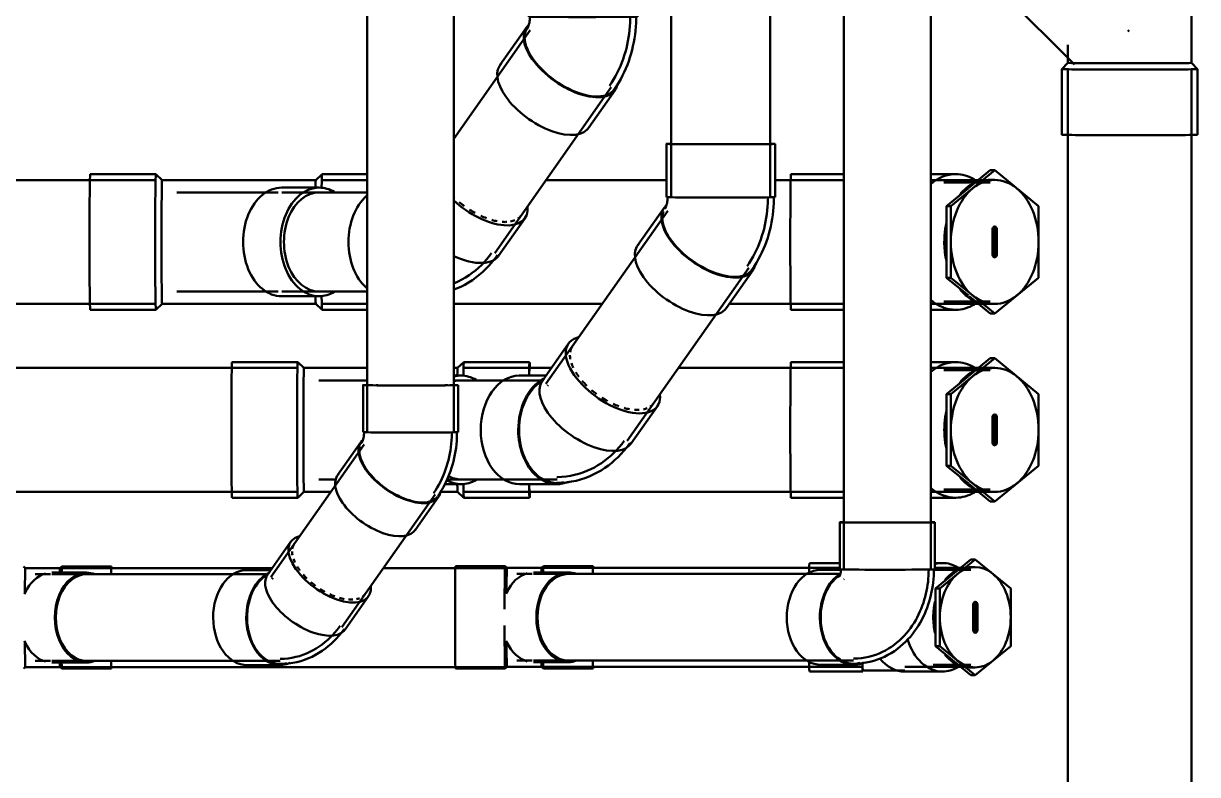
# Model space of a CAD drawing. Header units: millimetres. Extents: x -108050 to 96605, y 58136 to 140997.
# Drawn here: x -45734 to -43839, y 82246 to 83459 of the extents above; entities that cross this region are included whole.
import ezdxf

# ---------------------------------------------------------------- set-up
doc = ezdxf.new("R2010")
doc.units = ezdxf.units.MM
doc.linetypes.add('Center', pattern=[29.999999, 12, -6, 6, -6])
doc.layers.add('P-PIPE', color=3, linetype='Continuous', lineweight=50)
doc.layers.add('P-PIPE-CNTR', color=3, linetype='Center', lineweight=35)

# ---------------------------------------------------------------- blocks, each defined once
blk = doc.blocks.new('DSC_uPVC_Elbow_TienPhong - Standard-2052287-HẦM')
at = {"layer": 'P-PIPE'}
for p, q in [((-44853.9, 82941.6), (-44896.6, 82880.9)), ((-44890.4, 82890), (-44933.2, 82890)), ((-44895, 82879.8), (-44895, 82879.8)), ((-44753.1, 82780), (-44710.5, 82840.6)), ((-44872.7, 82726.2), (-44871.8, 82726.2)), ((-44933.2, 82714.6), (-44872.7, 82714.6)), ((-44872.7, 82716.6), (-44871.8, 82716.6))]:
    blk.add_line(p, q, dxfattribs=at)
at = {"layer": 'P-PIPE', "flags": 128}
for points in [[(-44887.6, 82873.7), (-44887.4, 82873.8), (-44887.2, 82874.1), (-44886.8, 82874.4)], [(-44871.8, 82726.2), (-44864.8, 82726.4), (-44857.8, 82727.1), (-44850.8, 82728.1), (-44844, 82729.6), (-44837.3, 82731.3), (-44830.7, 82733.5), (-44824.3, 82735.9), (-44818.1, 82738.7), (-44812.1, 82741.8), (-44806.3, 82745.2), (-44800.7, 82748.8), (-44795.3, 82752.6), (-44790.2, 82756.6), (-44785.3, 82760.8), (-44780.6, 82765.3), (-44776.2, 82769.8), (-44772, 82774.5), (-44768, 82779.4), (-44764.2, 82784.4)], [(-44871.8, 82716.6), (-44864.2, 82716.8), (-44856.6, 82717.5), (-44849.1, 82718.7), (-44841.8, 82720.2), (-44834.5, 82722.1), (-44827.5, 82724.4), (-44820.6, 82727.1), (-44813.9, 82730.1), (-44807.5, 82733.4), (-44801.3, 82736.9), (-44795.3, 82740.8), (-44789.6, 82744.9), (-44784.1, 82749.2), (-44778.9, 82753.7), (-44773.9, 82758.4), (-44769.2, 82763.3), (-44764.7, 82768.3), (-44760.4, 82773.4), (-44756.4, 82778.7), (-44754.7, 82781.1)]]:
    blk.add_lwpolyline(points, dxfattribs=at)
at = {"layer": 'P-PIPE'}
for centre, major_axis, ratio, start_param, end_param in [((-44782.2, 82891.1), (-71.7, 50.5), 0.506191, 5.873556, 7.237278), ((-44782.2, 82891.1), (-65.4, 46), 0.506191, 0, 0.236243), ((-44782.2, 82891.1), (-65.4, 46), 0.506191, 0.345914, 0.477329), ((-44782.2, 82891.1), (-65.4, 46), 0.506191, 0.607713, 0.739129), ((-44782.2, 82891.1), (-65.4, 46), 0.506191, 0.869513, 0.954093), ((-44933.2, 82802.3), (0, 87.7), 0.710633, 0.004935, 1.575731), ((-44872.7, 82802.3), (0, 85.8), 0.710633, 0.37665, 3.146528), ((-44872.7, 82802.3), (0, 87.7), 0.710633, 0.350519, 1.575731), ((-44824.9, 82830.5), (-71.7, 50.5), 0.506191, 6.190081, 7.237278), ((-44782.2, 82891.1), (-71.7, 50.5), 0.506191, 0.954093, 3.560394), ((-44782.2, 82891.1), (-65.4, 46), 0.506191, 0.954093, 1.000928), ((-44782.2, 82891.1), (-65.4, 46), 0.506191, 1.115916, 1.262727), ((-44782.2, 82891.1), (-65.4, 46), 0.506191, 1.393112, 1.524527), ((-44782.2, 82891.1), (-65.4, 46), 0.506191, 1.654911, 1.786326), ((-44782.2, 82891.1), (-65.4, 46), 0.506191, 1.91671, 2.048126), ((-44782.2, 82891.1), (-65.4, 46), 0.506191, 2.17851, 2.309925), ((-44782.2, 82891.1), (-65.4, 46), 0.506191, 2.963908, 3.141593), ((-44824.9, 82830.5), (-71.7, 50.5), 0.506191, 0.954093, 3.192299), ((-44782.2, 82891.1), (-65.4, 46), 0.506191, 2.440309, 2.571724), ((-44782.2, 82891.1), (-65.4, 46), 0.506191, 2.702108, 2.833524), ((-44933.2, 82802.3), (0, 87.7), 0.710633, 1.575731, 3.146528), ((-44872.7, 82802.3), (0, 87.7), 0.710633, 1.575731, 3.443947), ((-44872.7, 82802.3), (0, 85.8), 0.710633, 3.146528, 3.331327)]:
    blk.add_ellipse(centre, major_axis=major_axis, ratio=ratio, start_param=start_param, end_param=end_param, dxfattribs=at)
blk = doc.blocks.new('DSC_uPVC_Elbow_TienPhong - Standard-2052317-HẦM')
at = {"layer": 'P-PIPE'}
for p, q in [((-44918.1, 83555.6), (-44918.1, 83469.6)), ((-44742.7, 83469.6), (-44742.7, 83555.6)), ((-44921.9, 83452.1), (-44964.6, 83391.4)), ((-44821.2, 83290.5), (-44778.5, 83351.2))]:
    blk.add_line(p, q, dxfattribs=at)
at = {"layer": 'P-PIPE', "flags": 128}
for points in [[(-44916.2, 83469.6), (-44916.2, 83468.2), (-44916.3, 83466.7), (-44916.4, 83465.3), (-44916.5, 83463.9), (-44916.7, 83462.6), (-44916.9, 83461.3), (-44917.1, 83460), (-44917.4, 83458.8), (-44917.7, 83457.6), (-44918, 83456.6), (-44918.3, 83455.6), (-44918.6, 83454.7), (-44918.9, 83453.8), (-44919.2, 83453.1), (-44919.5, 83452.5), (-44919.8, 83452), (-44920, 83451.5), (-44920.2, 83451.2), (-44920.3, 83451), (-44920.4, 83451)], [(-44787.9, 83357.8), (-44784.5, 83362.9), (-44781.2, 83368.2), (-44778.1, 83373.5), (-44775.3, 83378.9), (-44772.6, 83384.4), (-44770.1, 83389.9), (-44767.9, 83395.5), (-44765.8, 83401.2), (-44763.8, 83406.9), (-44762.1, 83412.7), (-44760.5, 83418.5), (-44759.2, 83424.4), (-44758, 83430.3), (-44756.9, 83436.2), (-44756.1, 83442.1), (-44755.4, 83448.1), (-44754.8, 83454.1), (-44754.5, 83460.1), (-44754.3, 83466.1), (-44754.3, 83469.6)], [(-44780.1, 83352.3), (-44776.4, 83357.7), (-44772.9, 83363.2), (-44769.7, 83368.8), (-44766.7, 83374.5), (-44763.9, 83380.3), (-44761.3, 83386.1), (-44758.9, 83392), (-44756.7, 83398), (-44754.7, 83404), (-44752.8, 83410.1), (-44751.2, 83416.2), (-44749.8, 83422.3), (-44748.5, 83428.5), (-44747.4, 83434.7), (-44746.5, 83440.9), (-44745.8, 83447.1), (-44745.2, 83453.4), (-44744.9, 83459.6), (-44744.7, 83465.9), (-44744.6, 83469.6)]]:
    blk.add_lwpolyline(points, dxfattribs=at)
at = {"layer": 'P-PIPE'}
for centre, major_axis, ratio, start_param, end_param in [((-44830.4, 83555.6), (87.7, 0), 0.005, 2.732313, 3.921998), ((-44830.4, 83555.6), (80, 0), 0.005, 3.141593, 3.398399), ((-44830.4, 83555.6), (80, 0), 0.005, 3.531781, 3.660198), ((-44830.4, 83555.6), (80, 0), 0.005, 3.79358, 3.921998), ((-44830.4, 83555.6), (87.7, 0), 0.005, 3.921998, 6.278192), ((-44830.4, 83555.6), (80, 0), 0.005, 5.626176, 5.754593), ((-44830.4, 83555.6), (80, 0), 0.005, 5.887975, 6.016393), ((-44830.4, 83555.6), (80, 0), 0.005, 6.149775, 6.278192), ((-44830.4, 83555.6), (87.7, 0), 0.005, 0, 0.409627), ((-44830.4, 83469.6), (-87.7, 0), 0.005, 6.278192, 7.06359), ((-44830.4, 83469.6), (87.7, 0), 0.005, 3.921998, 6.278192), ((-44850.2, 83401.6), (-70.2, 49.4), 0.505132, 6.219876, 8.80707), ((-44850.2, 83401.6), (-71.7, 50.5), 0.505132, 6.15335, 7.236273), ((-44892.9, 83340.9), (-71.7, 50.5), 0.505132, 6.189076, 7.236273), ((-44850.2, 83401.6), (-71.7, 50.5), 0.505132, 0.953088, 3.370359), ((-44850.2, 83401.6), (-70.2, 49.4), 0.505132, 2.523884, 3.256587), ((-44892.9, 83340.9), (-71.7, 50.5), 0.505132, 0.953088, 3.184097)]:
    blk.add_ellipse(centre, major_axis=major_axis, ratio=ratio, start_param=start_param, end_param=end_param, dxfattribs=at)
blk = doc.blocks.new('DSC_uPVC_Elbow_TienPhong - Standard-V41-HẦM')
at = {"layer": 'P-PIPE'}
blk.add_line((-44966.7, 83083.6), (-44924, 83144.3), dxfattribs=at)
at = {"layer": 'P-PIPE', "flags": 128}
for points in [[(-45038.9, 83028.8), (-45034.5, 83030.5), (-45027.8, 83033.5), (-45021.3, 83036.8), (-45015.1, 83040.4), (-45009.1, 83044.2), (-45003.4, 83048.3), (-44997.9, 83052.6), (-44992.7, 83057.1), (-44987.7, 83061.8), (-44983, 83066.6), (-44978.5, 83071.6), (-44974.3, 83076.7), (-44970.2, 83082), (-44968.3, 83084.7)], [(-45038.2, 83039.4), (-45031.9, 83042.2), (-45025.9, 83045.3), (-45020.1, 83048.6), (-45014.5, 83052.2), (-45009.2, 83056), (-45004, 83060), (-44999.1, 83064.2), (-44994.5, 83068.6), (-44990, 83073.2), (-44985.8, 83077.9), (-44981.8, 83082.7), (-44978, 83087.7)]]:
    blk.add_lwpolyline(points, dxfattribs=at)
at = {"layer": 'P-PIPE'}
for centre, major_axis, ratio, start_param, end_param in [((-45146.8, 83105.9), (0, 87.7), 0.710633, 0.56296, 1.574314), ((-44995.8, 83194.7), (-65.4, 46), 0.505132, 1.240367, 1.262226), ((-44995.8, 83194.7), (-71.7, 50.5), 0.505132, 1.305145, 3.560779), ((-44995.8, 83194.7), (-65.4, 46), 0.505132, 1.392607, 1.524025), ((-44995.8, 83194.7), (-65.4, 46), 0.505132, 1.654407, 1.785824), ((-44995.8, 83194.7), (-65.4, 46), 0.505132, 1.916206, 2.047624), ((-44995.8, 83194.7), (-65.4, 46), 0.505132, 2.178005, 2.309423), ((-44995.8, 83194.7), (-65.4, 46), 0.505132, 2.686104, 2.833022), ((-44995.8, 83194.7), (-65.4, 46), 0.505132, 2.963404, 3.141593), ((-44995.8, 83194.7), (-65.4, 46), 0.505132, 2.439805, 2.523884), ((-44995.8, 83194.7), (-65.4, 46), 0.505132, 2.529106, 2.571223), ((-45146.8, 83105.9), (0, 87.7), 0.710633, 1.574314, 2.57818), ((-45038.5, 83134), (-71.7, 50.5), 0.505132, 1.906821, 3.193728)]:
    blk.add_ellipse(centre, major_axis=major_axis, ratio=ratio, start_param=start_param, end_param=end_param, dxfattribs=at)
blk = doc.blocks.new('DSC_uPVC_Elbow_TienPhong - Standard-2052192-HẦM')
at = {"layer": 'P-PIPE'}
for p, q in [((-45185.6, 82874.6), (-45185.6, 82798.6)), ((-45032.2, 82798.6), (-45032.2, 82874.6)), ((-45189.1, 82782.5), (-45226.9, 82728.9)), ((-45101.4, 82640.6), (-45063.7, 82694.2))]:
    blk.add_line(p, q, dxfattribs=at)
at = {"layer": 'P-PIPE', "flags": 128}
for points in [[(-45183.9, 82798.6), (-45183.9, 82797.3), (-45184, 82796), (-45184.1, 82794.7), (-45184.2, 82793.4), (-45184.3, 82792.2), (-45184.5, 82791), (-45184.7, 82789.9), (-45185, 82788.8), (-45185.2, 82787.7), (-45185.5, 82786.7), (-45185.8, 82785.8), (-45186.1, 82785), (-45186.4, 82784.2), (-45186.7, 82783.5), (-45186.9, 82783), (-45187.2, 82782.5), (-45187.4, 82782.1), (-45187.6, 82781.8), (-45187.7, 82781.6), (-45187.8, 82781.5)], [(-45071.9, 82700), (-45068.8, 82704.5), (-45066, 82709.1), (-45063.3, 82713.8), (-45060.7, 82718.6), (-45058.4, 82723.4), (-45056.2, 82728.3), (-45054.2, 82733.3), (-45052.3, 82738.3), (-45050.6, 82743.3), (-45049.1, 82748.4), (-45047.7, 82753.6), (-45046.5, 82758.7), (-45045.5, 82763.9), (-45044.5, 82769.2), (-45043.8, 82774.4), (-45043.2, 82779.7), (-45042.7, 82785), (-45042.4, 82790.3), (-45042.2, 82795.6), (-45042.2, 82798.6)], [(-45065, 82695.2), (-45061.8, 82699.9), (-45058.8, 82704.8), (-45055.9, 82709.8), (-45053.3, 82714.8), (-45050.8, 82719.9), (-45048.5, 82725), (-45046.4, 82730.2), (-45044.4, 82735.5), (-45042.7, 82740.8), (-45041.1, 82746.1), (-45039.6, 82751.5), (-45038.3, 82756.9), (-45037.2, 82762.4), (-45036.3, 82767.9), (-45035.5, 82773.3), (-45034.8, 82778.9), (-45034.4, 82784.4), (-45034, 82789.9), (-45033.9, 82795.4), (-45033.8, 82798.6)]]:
    blk.add_lwpolyline(points, dxfattribs=at)
at = {"layer": 'P-PIPE'}
for centre, major_axis, ratio, start_param, end_param in [((-45108.9, 82874.6), (76.7, 0), 0.007, 2.775666, 3.922), ((-45108.9, 82874.6), (70, 0), 0.007, 3.141593, 3.398401), ((-45108.9, 82874.6), (70, 0), 0.007, 3.531782, 3.6602), ((-45108.9, 82874.6), (70, 0), 0.007, 3.793581, 3.922), ((-45108.9, 82874.6), (76.7, 0), 0.007, 3.922, 6.278194), ((-45108.9, 82874.6), (70, 0), 0.007, 4.055381, 4.183799), ((-45108.9, 82874.6), (70, 0), 0.007, 4.201804, 4.445599), ((-45108.9, 82874.6), (70, 0), 0.007, 4.974423, 5.230997), ((-45108.9, 82874.6), (70, 0), 0.007, 5.418071, 5.492796), ((-45108.9, 82874.6), (70, 0), 0.007, 5.626177, 5.754595), ((-45108.9, 82874.6), (70, 0), 0.007, 5.887976, 6.016395), ((-45108.9, 82874.6), (70, 0), 0.007, 6.149776, 6.278194), ((-45108.9, 82874.6), (76.7, 0), 0.007, 0, 0.401531), ((-45126.4, 82738.3), (-62.7, 44.1), 0.506188, 6.190072, 7.237269), ((-45108.9, 82798.6), (-76.7, 0), 0.007, 6.278194, 7.063592), ((-45108.9, 82798.6), (76.7, 0), 0.007, 3.922, 6.278194), ((-45126.4, 82738.3), (-61.4, 43.2), 0.506188, 0.168686, 2.52488), ((-45164.1, 82684.7), (-62.7, 44.1), 0.506188, 6.190072, 7.237269), ((-45126.4, 82738.3), (-62.7, 44.1), 0.506188, 0.954084, 3.362062), ((-45126.4, 82738.3), (-61.4, 43.2), 0.506188, 2.52488, 3.113929), ((-45164.1, 82684.7), (-62.7, 44.1), 0.506188, 0.954084, 3.183096)]:
    blk.add_ellipse(centre, major_axis=major_axis, ratio=ratio, start_param=start_param, end_param=end_param, dxfattribs=at)
blk = doc.blocks.new('DSC_uPVC_Elbow_TienPhong - Standard-V42-HẦM')
at = {"layer": 'P-PIPE'}
for p, q in [((-45302.1, 82621.8), (-45339.9, 82568.2)), ((-45333.8, 82575.9), (-45373, 82575.9)), ((-45338.5, 82567.3), (-45338.5, 82567.2)), ((-45214.4, 82480), (-45176.7, 82533.6)), ((-45373, 82422.5), (-45319.5, 82422.5)), ((-45319.5, 82432.5), (-45318.8, 82432.5)), ((-45319.5, 82424.1), (-45318.7, 82424.1))]:
    blk.add_line(p, q, dxfattribs=at)
at = {"layer": 'P-PIPE', "flags": 128}
for points in [[(-45332.1, 82561.8), (-45332, 82562), (-45331.7, 82562.2), (-45331.4, 82562.4), (-45330.9, 82562.7)], [(-45318.8, 82432.5), (-45312.6, 82432.7), (-45306.4, 82433.3), (-45300.3, 82434.2), (-45294.3, 82435.5), (-45288.4, 82437), (-45282.6, 82438.9), (-45277, 82441.1), (-45271.5, 82443.6), (-45266.2, 82446.3), (-45261.1, 82449.2), (-45256.2, 82452.4), (-45251.5, 82455.7), (-45247, 82459.3), (-45242.6, 82463), (-45238.5, 82466.9), (-45234.6, 82470.9), (-45230.9, 82475.1), (-45227.4, 82479.4), (-45224.1, 82483.7), (-45222.6, 82485.7)], [(-45318.7, 82424.1), (-45312.1, 82424.4), (-45305.4, 82425), (-45298.9, 82426), (-45292.4, 82427.3), (-45286, 82429), (-45279.8, 82431), (-45273.8, 82433.4), (-45267.9, 82436), (-45262.2, 82438.9), (-45256.7, 82442.1), (-45251.5, 82445.4), (-45246.4, 82449), (-45241.6, 82452.8), (-45237, 82456.8), (-45232.7, 82460.9), (-45228.5, 82465.2), (-45224.6, 82469.6), (-45220.8, 82474.2), (-45217.3, 82478.8), (-45215.8, 82480.9)]]:
    blk.add_lwpolyline(points, dxfattribs=at)
at = {"layer": 'P-PIPE'}
for centre, major_axis, ratio, start_param, end_param in [((-45239.4, 82577.7), (-62.7, 44.1), 0.506188, 5.874513, 7.237269), ((-45239.4, 82577.7), (-57.2, 40.3), 0.506188, 0, 0.236242), ((-45239.4, 82577.7), (-57.2, 40.3), 0.506188, 0.34591, 0.477325), ((-45239.4, 82577.7), (-57.2, 40.3), 0.506188, 0.607709, 0.739124), ((-45373, 82499.2), (0, 76.7), 0.710636, 0.004925, 1.575721), ((-45239.4, 82577.7), (-62.7, 44.1), 0.506188, 0.954084, 3.558882), ((-45239.4, 82577.7), (-57.2, 40.3), 0.506188, 0.869508, 0.954084), ((-45239.4, 82577.7), (-57.2, 40.3), 0.506188, 0.954084, 1.000924), ((-45319.5, 82499.2), (0, 75), 0.710636, 0.397624, 3.146518), ((-45319.5, 82499.2), (0, 76.7), 0.710636, 0.33858, 1.575721), ((-45277.1, 82524.1), (-62.7, 44.1), 0.506188, 6.190072, 7.237269), ((-45239.4, 82577.7), (-57.2, 40.3), 0.506188, 1.131308, 1.262723), ((-45239.4, 82577.7), (-57.2, 40.3), 0.506188, 1.393107, 1.524522), ((-45239.4, 82577.7), (-57.2, 40.3), 0.506188, 1.654907, 1.786322), ((-45239.4, 82577.7), (-57.2, 40.3), 0.506188, 1.916706, 2.048121), ((-45239.4, 82577.7), (-57.2, 40.3), 0.506188, 2.963904, 3.141593), ((-45277.1, 82524.1), (-62.7, 44.1), 0.506188, 0.954084, 3.192311), ((-45239.4, 82577.7), (-57.2, 40.3), 0.506188, 2.178505, 2.309921), ((-45239.4, 82577.7), (-57.2, 40.3), 0.506188, 2.440305, 2.57172), ((-45239.4, 82577.7), (-57.2, 40.3), 0.506188, 2.702104, 2.833519), ((-45373, 82499.2), (0, 76.7), 0.710636, 1.575721, 3.146518), ((-45319.5, 82499.2), (0, 76.7), 0.710636, 1.575721, 3.449379), ((-45319.5, 82499.2), (0, 75), 0.710636, 3.146518, 3.342867)]:
    blk.add_ellipse(centre, major_axis=major_axis, ratio=ratio, start_param=start_param, end_param=end_param, dxfattribs=at)
blk = doc.blocks.new('DSC_uPVC_Elbow_TienPhong - Standard-V43-HẦM')
at = {"layer": 'P-PIPE'}
for p, q in [((-44695.9, 83264.2), (-44695.9, 83178.2)), ((-44520.5, 83178.2), (-44520.5, 83264.2)), ((-44699.7, 83160.8), (-44742.4, 83100.1)), ((-44598.9, 82999.2), (-44556.3, 83059.8))]:
    blk.add_line(p, q, dxfattribs=at)
at = {"layer": 'P-PIPE', "flags": 128}
for points in [[(-44694, 83178.2), (-44694, 83176.8), (-44694.1, 83175.4), (-44694.2, 83173.9), (-44694.3, 83172.6), (-44694.5, 83171.2), (-44694.7, 83169.9), (-44694.9, 83168.6), (-44695.2, 83167.4), (-44695.5, 83166.3), (-44695.8, 83165.2), (-44696.1, 83164.2), (-44696.4, 83163.3), (-44696.7, 83162.5), (-44697, 83161.7), (-44697.3, 83161.1), (-44697.6, 83160.6), (-44697.8, 83160.2), (-44698, 83159.9), (-44698.1, 83159.7), (-44698.1, 83159.6)], [(-44565.7, 83066.5), (-44562.2, 83071.6), (-44559, 83076.8), (-44555.9, 83082.2), (-44553, 83087.6), (-44550.4, 83093), (-44547.9, 83098.6), (-44545.6, 83104.2), (-44543.5, 83109.9), (-44541.6, 83115.6), (-44539.9, 83121.4), (-44538.3, 83127.2), (-44536.9, 83133.1), (-44535.7, 83139), (-44534.7, 83144.9), (-44533.8, 83150.9), (-44533.1, 83156.8), (-44532.6, 83162.8), (-44532.3, 83168.8), (-44532.1, 83174.8), (-44532.1, 83178.2)], [(-44557.8, 83060.9), (-44554.2, 83066.4), (-44550.7, 83071.9), (-44547.5, 83077.5), (-44544.5, 83083.2), (-44541.7, 83089), (-44539.1, 83094.8), (-44536.7, 83100.7), (-44534.4, 83106.7), (-44532.4, 83112.7), (-44530.6, 83118.8), (-44529, 83124.9), (-44527.5, 83131), (-44526.3, 83137.2), (-44525.2, 83143.4), (-44524.3, 83149.6), (-44523.6, 83155.9), (-44523, 83162.1), (-44522.6, 83168.4), (-44522.5, 83174.6), (-44522.4, 83178.2)]]:
    blk.add_lwpolyline(points, dxfattribs=at)
at = {"layer": 'P-PIPE'}
for centre, major_axis, ratio, start_param, end_param in [((-44608.2, 83264.2), (87.7, 0), 0.007007, 2.739061, 3.922004), ((-44608.2, 83264.2), (87.7, 0), 0.007007, 3.922004, 6.278198), ((-44607.8, 83264.2), (80, 0), 0.007007, 3.922004, 4.182936), ((-44607.8, 83264.2), (80, 0), 0.007007, 4.183803, 4.445404), ((-44607.8, 83264.2), (80, 0), 0.007007, 4.445602, 5.750521), ((-44607.8, 83264.2), (80, 0), 0.007007, 5.754599, 6.278198), ((-44608.2, 83264.2), (87.7, 0), 0.007007, 0, 0.402714), ((-44628, 83110.3), (-71.7, 50.5), 0.506191, 6.190081, 7.237278), ((-44608.2, 83178.2), (87.7, 0), 0.007007, 3.136606, 3.922004), ((-44608.2, 83178.2), (87.7, 0), 0.007007, 3.922004, 6.278198), ((-44628, 83110.3), (-70.2, 49.4), 0.506191, 0.122495, 2.524889), ((-44670.7, 83049.6), (-71.7, 50.5), 0.506191, 6.190081, 7.237278), ((-44628, 83110.3), (-71.7, 50.5), 0.506191, 0.954093, 3.365381), ((-44670.7, 83049.6), (-71.7, 50.5), 0.506191, 0.954093, 3.18406), ((-44628, 83110.3), (-70.2, 49.4), 0.506191, 2.524889, 3.230739)]:
    blk.add_ellipse(centre, major_axis=major_axis, ratio=ratio, start_param=start_param, end_param=end_param, dxfattribs=at)
blk = doc.blocks.new('DSC_uPVC_Elbow_TienPhong - Standard-2054000-HẦM')
at = {"layer": 'P-PIPE'}
for p, q in [((-44415.9, 82653), (-44415.9, 82577)), ((-44262.5, 82577), (-44262.5, 82653)), ((-44414.2, 82576.3), (-44447, 82576.3)), ((-44447, 82422.9), (-44393.6, 82422.9)), ((-44393.6, 82433), (-44392.8, 82433)), ((-44393.6, 82424.6), (-44392.8, 82424.6))]:
    blk.add_line(p, q, dxfattribs=at)
at = {"layer": 'P-PIPE', "flags": 128}
for points in [[(-44414.2, 82577), (-44414.2, 82576), (-44414.2, 82575), (-44414.3, 82574), (-44414.4, 82573.1), (-44414.5, 82572.1), (-44414.7, 82571.3), (-44414.8, 82570.4), (-44415, 82569.6), (-44415.2, 82568.9), (-44415.4, 82568.2), (-44415.6, 82567.5), (-44415.8, 82567), (-44415.9, 82566.5), (-44416.1, 82566.1), (-44416.3, 82565.8), (-44416.4, 82565.5), (-44416.5, 82565.4), (-44416.5, 82565.3)], [(-44392.8, 82424.6), (-44386.3, 82424.8), (-44379.9, 82425.4), (-44373.6, 82426.4), (-44367.3, 82427.7), (-44361.2, 82429.3), (-44355.2, 82431.3), (-44349.3, 82433.5), (-44343.7, 82436), (-44338.2, 82438.8), (-44333, 82441.9), (-44327.9, 82445.1), (-44323.1, 82448.6), (-44318.4, 82452.2), (-44314, 82456), (-44309.8, 82460), (-44305.9, 82464.1), (-44302.1, 82468.3), (-44298.5, 82472.6), (-44295.2, 82477.1), (-44292, 82481.6), (-44289, 82486.2), (-44286.2, 82490.9), (-44283.6, 82495.6), (-44281.2, 82500.4), (-44278.9, 82505.3), (-44276.9, 82510.2), (-44274.9, 82515.1), (-44273.2, 82520.1), (-44271.6, 82525.2), (-44270.2, 82530.3), (-44268.9, 82535.4), (-44267.8, 82540.5), (-44266.8, 82545.6), (-44266, 82550.8), (-44265.3, 82556), (-44264.8, 82561.2), (-44264.4, 82566.4), (-44264.2, 82571.6), (-44264.1, 82576.8), (-44264.1, 82577)], [(-44392.8, 82433), (-44386.9, 82433.2), (-44380.9, 82433.7), (-44375, 82434.6), (-44369.2, 82435.8), (-44363.6, 82437.3), (-44358, 82439.1), (-44352.6, 82441.2), (-44347.3, 82443.6), (-44342.2, 82446.2), (-44337.3, 82449), (-44332.6, 82452.1), (-44328.1, 82455.3), (-44323.8, 82458.7), (-44319.7, 82462.2), (-44315.7, 82466), (-44312, 82469.8), (-44308.5, 82473.8), (-44305.1, 82477.8), (-44301.9, 82482), (-44298.9, 82486.3), (-44296.1, 82490.6), (-44293.5, 82495), (-44291, 82499.5), (-44288.7, 82504.1), (-44286.6, 82508.7), (-44284.6, 82513.3), (-44282.8, 82518), (-44281.1, 82522.8), (-44279.6, 82527.6), (-44278.3, 82532.4), (-44277.1, 82537.3), (-44276, 82542.2), (-44275.1, 82547.1), (-44274.3, 82552), (-44273.6, 82557), (-44273.1, 82561.9), (-44272.8, 82566.9), (-44272.6, 82571.9), (-44272.5, 82576.9), (-44272.5, 82577)], [(-44409.7, 82560.5), (-44409.6, 82560.6), (-44409.5, 82560.7), (-44409.3, 82560.9), (-44409, 82561.2)]]:
    blk.add_lwpolyline(points, dxfattribs=at)
at = {"layer": 'P-PIPE'}
for centre, major_axis, ratio, start_param, end_param in [((-44339.2, 82653), (76.7, 0), 0.007, 2.737743, 3.922), ((-44339.2, 82653), (76.7, 0), 0.007, 3.922, 6.278194), ((-44338.8, 82653), (70, 0), 0.007, 3.922, 4.18203), ((-44338.8, 82653), (70, 0), 0.007, 5.230997, 6.004986), ((-44338.8, 82653), (70, 0), 0.007, 6.016394, 6.278194), ((-44339.2, 82653), (76.7, 0), 0.007, 6.283185, 6.687249), ((-44447, 82499.6), (0, 76.7), 0.710636, 0.004925, 1.575721), ((-44339.2, 82577), (76.7, 0), 0.007, 3.136601, 3.922), ((-44339.2, 82577), (76.7, 0), 0.007, 3.922, 6.278195), ((-44393.6, 82499.6), (0, 75), 0.710636, 0.425844, 3.146518), ((-44393.6, 82499.6), (0, 76.7), 0.710636, 0.414024, 1.575721), ((-44447, 82499.6), (0, 76.7), 0.710636, 1.575721, 3.146518), ((-44393.6, 82499.6), (0, 76.7), 0.710636, 1.575721, 3.44179), ((-44393.6, 82499.6), (0, 75), 0.710636, 3.146518, 3.342867)]:
    blk.add_ellipse(centre, major_axis=major_axis, ratio=ratio, start_param=start_param, end_param=end_param, dxfattribs=at)
blk = doc.blocks.new('DSC_uPVC_Elbow_TienPhong - Standard-2054969-HẦM')
at = {"layer": 'P-PIPE'}
for p, q in [((-44409.2, 83215.5), (-44494.8, 83215.5)), ((-44228.9, 83215.5), (-44269.2, 83215.5)), ((-44494.8, 82996.3), (-44409.2, 82996.3)), ((-44269.2, 82996.3), (-44228.9, 82996.3))]:
    blk.add_line(p, q, dxfattribs=at)
for centre, ratio, start_param, end_param in [((-44494.8, 83105.9), 0.009999, 0, 3.141593), ((-44228.9, 83105.9), 0.707107, 0, 0.548302), ((-44228.9, 83105.9), 0.707107, 5.881139, 6.283185), ((-44228.9, 83105.9), 0.707107, 2.593291, 3.141593), ((-44228.9, 83105.9), 0.707107, 3.141593, 3.543639)]:
    blk.add_ellipse(centre, major_axis=(0, 109.6), ratio=ratio, start_param=start_param, end_param=end_param, dxfattribs=at)
blk = doc.blocks.new('DSC_uPVC_Cap End2-TienPhong - Standard-V61-HẦM')
at = {"layer": 'P-PIPE'}
for p, q in [((-44207.7, 83193.2), (-44173, 83221.6)), ((-44165.9, 83221.6), (-44200.6, 83193.2)), ((-44165.9, 83221.6), (-44173, 83221.6)), ((-44095.1, 83163.7), (-44165.9, 83221.6)), ((-44173, 83202.1), (-44247.9, 83202.1)), ((-44165.9, 83206.1), (-44176.5, 83206.1)), ((-44243.8, 83163.7), (-44208.4, 83192.7)), ((-44201.3, 83192.7), (-44236.7, 83163.7)), ((-44243.8, 83048.1), (-44243.8, 83163.7)), ((-44243.8, 83163.7), (-44236.7, 83163.7)), ((-44236.7, 83163.7), (-44236.7, 83048.1)), ((-44095.1, 83048.1), (-44095.1, 83163.7)), ((-44169.5, 83085.9), (-44169.5, 83125.9)), ((-44169.5, 83105.9), (-44169.5, 83125.9)), ((-44165.9, 83085.9), (-44165.9, 83125.9)), ((-44165.9, 83085.9), (-44165.9, 83125.9)), ((-44162.4, 83125.9), (-44162.4, 83085.9)), ((-44162.4, 83125.9), (-44162.4, 83105.9)), ((-44169.5, 83085.9), (-44169.5, 83105.9)), ((-44162.4, 83105.9), (-44162.4, 83085.9)), ((-44208.4, 83019.2), (-44243.8, 83048.1)), ((-44243.8, 83048.1), (-44236.7, 83048.1)), ((-44236.7, 83048.1), (-44201.3, 83019.2)), ((-44165.9, 82990.3), (-44095.1, 83048.1)), ((-44247.9, 83009.8), (-44173, 83009.8)), ((-44173, 82990.3), (-44207.4, 83018.4)), ((-44200.3, 83018.4), (-44165.9, 82990.3)), ((-44176.5, 83005.8), (-44165.9, 83005.8)), ((-44173, 82990.3), (-44165.9, 82990.3))]:
    blk.add_line(p, q, dxfattribs=at)
for centre, major_axis, start_param, end_param in [((-44165.9, 83105.9), (0, 100.1), 4.712389, 7.853982), ((-44176.5, 83105.9), (0, 100.2), 0.379113, 0.668085), ((-44176.5, 83105.9), (0, 100.1), 1.281824, 1.570796), ((-44165.9, 83125.9), (0, 5), 4.712389, 7.853982), ((-44165.9, 83125.9), (0, 5), 4.712389, 7.853982), ((-44169.5, 83125.9), (0, 5), 4.712389, 5.759587), ((-44169.5, 83125.9), (0, 5), 4.712389, 5.759587), ((-44176.5, 83105.9), (0, 100.1), 1.570796, 1.852793), ((-44165.9, 83105.9), (0, 100.1), 1.570796, 4.712389), ((-44165.9, 83085.9), (0, 5), 1.570796, 4.712389), ((-44165.9, 83085.9), (0, 5), 1.570796, 4.712389), ((-44169.5, 83085.9), (0, 5), 3.665191, 4.712389), ((-44169.5, 83085.9), (0, 5), 3.665191, 4.712389), ((-44176.5, 83105.9), (0, 100.1), 2.473508, 2.641594), ((-44176.5, 83105.9), (0, 100.1), 2.65221, 2.76248)]:
    blk.add_ellipse(centre, major_axis=major_axis, ratio=0.707107, start_param=start_param, end_param=end_param, dxfattribs=at)
blk = doc.blocks.new('DSC_uPVC_Elbow_TienPhong - Standard-V62-HẦM')
at = {"layer": 'P-PIPE'}
for p, q in [((-44409.2, 82911.9), (-44494.8, 82911.9)), ((-44228.9, 82911.9), (-44269.2, 82911.9)), ((-44494.8, 82692.7), (-44409, 82692.7)), ((-44269.3, 82692.7), (-44228.9, 82692.7))]:
    blk.add_line(p, q, dxfattribs=at)
for centre, ratio, start_param, end_param in [((-44494.8, 82802.3), 0.009999, 0, 3.141593), ((-44228.9, 82802.3), 0.707107, 0, 0.548302), ((-44228.9, 82802.3), 0.707107, 5.881139, 6.283185), ((-44228.9, 82802.3), 0.707107, 2.591218, 3.141593), ((-44228.9, 82802.3), 0.707107, 3.141593, 3.543639)]:
    blk.add_ellipse(centre, major_axis=(0, 109.6), ratio=ratio, start_param=start_param, end_param=end_param, dxfattribs=at)
blk = doc.blocks.new('DSC_uPVC_Cap End2-TienPhong - Standard-V63-HẦM')
at = {"layer": 'P-PIPE'}
for p, q in [((-44207.7, 82889.7), (-44173, 82918)), ((-44165.9, 82918), (-44200.6, 82889.7)), ((-44165.9, 82918), (-44173, 82918)), ((-44095.1, 82860.2), (-44165.9, 82918)), ((-44173, 82898.5), (-44247.9, 82898.5)), ((-44165.9, 82902.5), (-44176.5, 82902.5)), ((-44243.8, 82860.2), (-44208.4, 82889.1)), ((-44201.3, 82889.1), (-44236.7, 82860.2)), ((-44243.8, 82744.5), (-44243.8, 82860.2)), ((-44243.8, 82860.2), (-44236.7, 82860.2)), ((-44236.7, 82860.2), (-44236.7, 82744.5)), ((-44095.1, 82744.5), (-44095.1, 82860.2)), ((-44169.5, 82782.3), (-44169.5, 82822.3)), ((-44169.5, 82802.3), (-44169.5, 82822.3)), ((-44165.9, 82782.3), (-44165.9, 82822.3)), ((-44165.9, 82782.3), (-44165.9, 82822.3)), ((-44162.4, 82822.3), (-44162.4, 82782.3)), ((-44162.4, 82822.3), (-44162.4, 82802.3)), ((-44169.5, 82782.3), (-44169.5, 82802.3)), ((-44162.4, 82802.3), (-44162.4, 82782.3)), ((-44208.4, 82715.6), (-44243.8, 82744.5)), ((-44243.8, 82744.5), (-44236.7, 82744.5)), ((-44236.7, 82744.5), (-44201.3, 82715.6)), ((-44165.9, 82686.7), (-44095.1, 82744.5)), ((-44247.9, 82706.2), (-44173, 82706.2)), ((-44173, 82686.7), (-44207.7, 82715)), ((-44200.6, 82715), (-44165.9, 82686.7)), ((-44176.5, 82702.2), (-44165.9, 82702.2)), ((-44173, 82686.7), (-44165.9, 82686.7))]:
    blk.add_line(p, q, dxfattribs=at)
for centre, major_axis, start_param, end_param in [((-44165.9, 82802.3), (0, 100.1), 4.712389, 7.853982), ((-44176.5, 82802.3), (0, 100.1), 0.379113, 0.668085), ((-44176.5, 82802.3), (0, 100.1), 1.281824, 1.570796), ((-44165.9, 82822.3), (0, 5), 4.712389, 7.853982), ((-44165.9, 82822.3), (0, 5), 4.712389, 7.853982), ((-44169.5, 82822.3), (0, 5), 4.712389, 5.759587), ((-44169.5, 82822.3), (0, 5), 4.712389, 5.759587), ((-44176.5, 82802.3), (0, 100.1), 1.570796, 1.859768), ((-44165.9, 82802.3), (0, 100.1), 1.570796, 4.712389), ((-44165.9, 82782.3), (0, 5), 1.570796, 4.712389), ((-44165.9, 82782.3), (0, 5), 1.570796, 4.712389), ((-44169.5, 82782.3), (0, 5), 3.665191, 4.712389), ((-44169.5, 82782.3), (0, 5), 3.665191, 4.712389), ((-44176.5, 82802.3), (0, 100.1), 2.473508, 2.76248)]:
    blk.add_ellipse(centre, major_axis=major_axis, ratio=0.707107, start_param=start_param, end_param=end_param, dxfattribs=at)
blk = doc.blocks.new('DSC_uPVC_Elbow_TienPhong - Standard-2055012-HẦM')
at = {"layer": 'P-PIPE'}
for p, q in [((-44415.8, 82587.3), (-44464.9, 82587.3)), ((-44250.1, 82587.3), (-44262.5, 82587.3)), ((-44464.9, 82411.9), (-44378.9, 82411.9)), ((-44310.9, 82411.9), (-44250.1, 82411.9))]:
    blk.add_line(p, q, dxfattribs=at)
at = {"layer": 'P-PIPE', "flags": 128}
blk.add_lwpolyline([(-44310.9, 82413.8), (-44313.7, 82413.8), (-44316.6, 82413.8), (-44319.6, 82413.8), (-44322.7, 82413.8), (-44326, 82413.8), (-44329.3, 82413.8), (-44332.6, 82413.8), (-44336.1, 82413.8), (-44339.6, 82413.8), (-44343.2, 82413.8), (-44346.8, 82413.8), (-44350.5, 82413.8), (-44354.3, 82413.8), (-44358.1, 82413.8), (-44361.9, 82413.8), (-44365.7, 82413.8), (-44369.6, 82413.8), (-44373.5, 82413.8), (-44377.4, 82413.8), (-44378.9, 82413.8)], dxfattribs=at)
at = {"layer": 'P-PIPE'}
for centre, major_axis, ratio, start_param, end_param in [((-44464.9, 82499.6), (0, 87.7), 0.010006, 0, 0.604702), ((-44250.1, 82499.6), (0, 87.7), 0.707107, 0, 0.202051), ((-44250.1, 82499.6), (0, 87.7), 0.707107, 5.880594, 6.283185), ((-44250.1, 82499.6), (0, 87.7), 0.707107, 1.990021, 3.141593), ((-44464.9, 82499.6), (0, 87.7), 0.010006, 2.536175, 3.141593), ((-44378.9, 82499.6), (0, 87.7), 0.010006, 2.580737, 3.141593), ((-44310.9, 82499.6), (0, 87.7), 0.707107, 2.4345, 3.141593), ((-44378.9, 82499.6), (0, 85.8), 0.010006, 2.864393, 3.049193), ((-44378.9, 82499.6), (0, 87.7), 0.010006, 3.141593, 3.343216), ((-44250.1, 82499.6), (0, 87.7), 0.707107, 3.141593, 3.544184)]:
    blk.add_ellipse(centre, major_axis=major_axis, ratio=ratio, start_param=start_param, end_param=end_param, dxfattribs=at)
blk = doc.blocks.new('DSC_uPVC_Cap End2-TienPhong - Standard-V64-HẦM')
at = {"layer": 'P-PIPE'}
for p, q in [((-44261.6, 82546.3), (-44204.3, 82593)), ((-44197.3, 82593), (-44254.5, 82546.3)), ((-44197.3, 82593), (-44204.3, 82593)), ((-44140.1, 82546.3), (-44197.3, 82593)), ((-44204.3, 82576.5), (-44264.2, 82576.5)), ((-44197.3, 82580.5), (-44207.9, 82580.5)), ((-44261.6, 82452.9), (-44261.6, 82546.3)), ((-44261.6, 82546.3), (-44254.5, 82546.3)), ((-44254.5, 82546.3), (-44254.5, 82452.9)), ((-44140.1, 82452.9), (-44140.1, 82546.3)), ((-44200.8, 82479.6), (-44200.8, 82519.6)), ((-44200.8, 82499.6), (-44200.8, 82519.6)), ((-44197.3, 82479.6), (-44197.3, 82519.6)), ((-44197.3, 82479.6), (-44197.3, 82519.6)), ((-44193.7, 82519.6), (-44193.7, 82479.6)), ((-44193.7, 82519.6), (-44193.7, 82499.6)), ((-44200.8, 82479.6), (-44200.8, 82499.6)), ((-44193.7, 82499.6), (-44193.7, 82479.6)), ((-44204.3, 82406.2), (-44261.6, 82452.9)), ((-44261.6, 82452.9), (-44254.5, 82452.9)), ((-44254.5, 82452.9), (-44197.3, 82406.2)), ((-44197.3, 82406.2), (-44140.1, 82452.9)), ((-44265.2, 82422.7), (-44204.3, 82422.7)), ((-44207.9, 82418.7), (-44197.3, 82418.7)), ((-44204.3, 82406.2), (-44197.3, 82406.2))]:
    blk.add_line(p, q, dxfattribs=at)
for centre, major_axis, start_param, end_param in [((-44197.3, 82499.6), (0, 80.9), 4.712389, 7.853982), ((-44207.9, 82499.6), (0, 80.9), 0.322728, 0.736589), ((-44207.9, 82499.6), (0, 80.9), 1.251951, 1.570796), ((-44197.3, 82519.6), (0, 5), 4.712389, 7.853982), ((-44197.3, 82519.6), (0, 5), 4.712389, 7.853982), ((-44200.8, 82519.6), (0, 5), 4.712389, 5.759587), ((-44200.8, 82519.6), (0, 5), 4.712389, 5.759587), ((-44207.9, 82499.6), (0, 80.9), 1.570796, 1.889642), ((-44197.3, 82499.6), (0, 80.9), 1.570796, 4.712389), ((-44197.3, 82479.6), (0, 5), 1.570796, 4.712389), ((-44197.3, 82479.6), (0, 5), 1.570796, 4.712389), ((-44200.8, 82479.6), (0, 5), 3.665191, 4.712389), ((-44200.8, 82479.6), (0, 5), 3.665191, 4.712389), ((-44207.9, 82499.6), (0, 80.9), 2.405004, 2.818865)]:
    blk.add_ellipse(centre, major_axis=major_axis, ratio=0.707107, start_param=start_param, end_param=end_param, dxfattribs=at)

msp = doc.modelspace()

# ---------------------------------------------------------------- linework, layer by layer
at = {"layer": 'P-PIPE'}
for p, q in [((-44409.2, 85058.9), (-44409.2, 82577)), ((-44269.2, 82577), (-44269.2, 85058.9)), ((-44688.2, 84591.4), (-44688.2, 83178.2)), ((-44528.2, 83178.2), (-44528.2, 84591.4)), ((-45178.9, 84296.6), (-45178.9, 82798.6)), ((-45038.9, 82798.6), (-45038.9, 84296.6)), ((-43848.1, 83395), (-43848.1, 83699)), ((-44198.4, 83553.8), (-44036.9, 83392.3)), ((-44915.6, 83447.7), (-45038.9, 83272.5)), ((-44048.1, 83424.1), (-44048.1, 83395)), ((-44048.1, 83395), (-44057.7, 83384.9)), ((-43838.5, 83384.9), (-43848.1, 83395)), ((-44057.7, 83384.9), (-44057.7, 83278.9)), ((-44048.1, 83384.9), (-44048.1, 74755.5)), ((-43848.1, 74755.5), (-43848.1, 83384.9)), ((-43838.5, 83278.9), (-43838.5, 83384.9)), ((-44973, 83088), (-44784.8, 83355.6)), ((-45520, 83205.9), (-45756.6, 83205.9)), ((-45520, 83215.5), (-45626, 83215.5)), ((-45509.9, 83205.9), (-45520, 83215.5)), ((-45261.9, 83205.9), (-45509.9, 83205.9)), ((-45251.8, 83215.5), (-45261.9, 83205.9)), ((-45179.9, 83215.5), (-45251.8, 83215.5)), ((-45179.9, 83205.9), (-45251.8, 83205.9)), ((-44695.9, 83205.9), (-44890.1, 83205.9)), ((-44409.2, 83205.9), (-44520.5, 83205.9)), ((-44176.5, 83205.9), (-44269.2, 83205.9)), ((-45322.7, 83185.9), (-45485.9, 83185.9)), ((-45256.4, 83193.6), (-45316.9, 83193.6)), ((-45179.9, 83185.9), (-45316.9, 83185.9)), ((-44693.4, 83156.3), (-44890.3, 82876.5)), ((-45376, 83133.7), (-45376.6, 83131.3)), ((-45376.6, 83080.6), (-45376, 83078.1)), ((-44759.4, 82784.4), (-44562.6, 83064.3)), ((-45485.9, 83025.9), (-45322.7, 83025.9)), ((-45316.9, 83025.9), (-45179.9, 83025.9)), ((-45316.9, 83018.2), (-45256.4, 83018.2)), ((-45753.2, 83005.9), (-45520, 83005.9)), ((-45626, 82996.3), (-45520, 82996.3)), ((-45520, 82996.3), (-45509.9, 83005.9)), ((-45509.9, 83005.9), (-45261.9, 83005.9)), ((-45261.9, 83005.9), (-45251.8, 82996.3)), ((-45251.8, 83005.9), (-45179.9, 83005.9)), ((-45251.8, 82996.3), (-45179.9, 82996.3)), ((-45038.9, 83005.9), (-44799.2, 83005.9)), ((-44594.6, 83005.9), (-44409.2, 83005.9)), ((-44269.2, 83005.9), (-44176.5, 83005.9)), ((-45291, 82902.3), (-45795.2, 82902.3)), ((-45291, 82911.9), (-45397, 82911.9)), ((-45280.9, 82902.3), (-45291, 82911.9)), ((-45179.9, 82902.3), (-45280.9, 82902.3)), ((-45032.9, 82902.3), (-45038.9, 82902.3)), ((-45022.8, 82911.9), (-45032.9, 82902.3)), ((-44916.8, 82911.9), (-45022.8, 82911.9)), ((-44881, 82902.3), (-45022.8, 82902.3)), ((-44409.2, 82902.3), (-44676.5, 82902.3)), ((-44176.5, 82902.3), (-44269.2, 82902.3)), ((-45179.9, 82882.3), (-45256.9, 82882.3)), ((-45027.4, 82890), (-45038.9, 82890)), ((-44895.1, 82882.3), (-45038.9, 82882.3)), ((-45183.7, 82778.6), (-45334.4, 82564.4)), ((-45256.9, 82722.3), (-45229.7, 82722.3)), ((-45053.6, 82714.6), (-45027.4, 82714.6)), ((-45050.1, 82722.3), (-44872.4, 82722.3)), ((-46256.8, 82702.3), (-45291, 82702.3)), ((-45397, 82692.7), (-45291, 82692.7)), ((-45291, 82692.8), (-45280.9, 82702.4)), ((-45280.9, 82702.3), (-45237.3, 82702.3)), ((-45219.9, 82483.8), (-45069.2, 82698)), ((-45060.7, 82702.3), (-45032.9, 82702.3)), ((-45032.9, 82702.4), (-45022.8, 82692.8)), ((-45022.8, 82702.3), (-44409, 82702.3)), ((-45022.8, 82692.7), (-44916.8, 82692.7)), ((-44269.3, 82702.3), (-44176.5, 82702.3)), ((-45730.7, 82579.2), (-45733.7, 82581.7)), ((-45674.7, 82579.2), (-45730.7, 82579.2)), ((-45671.7, 82581.7), (-45674.7, 82579.2)), ((-45591.7, 82581.7), (-45671.7, 82581.7)), ((-45331.8, 82579.2), (-45671.7, 82579.2)), ((-44956.3, 82579.2), (-45152.8, 82579.2)), ((-44956.3, 82582.1), (-45036.3, 82582.1)), ((-44953.3, 82579.6), (-44956.3, 82582.1)), ((-44897.3, 82579.6), (-44953.3, 82579.6)), ((-44854.3, 82572.1), (-44910.6, 82572.1)), ((-44894.3, 82582.1), (-44897.3, 82579.6)), ((-44814.3, 82582.1), (-44894.3, 82582.1)), ((-44415.8, 82579.6), (-44894.3, 82579.6)), ((-44207.9, 82579.6), (-44262.5, 82579.6)), ((-45690.1, 82569.2), (-45714.7, 82569.2)), ((-45631.7, 82571.7), (-45688, 82571.7)), ((-45338.7, 82569.2), (-45688, 82569.2)), ((-44912.7, 82569.6), (-44937.3, 82569.6)), ((-44415.3, 82569.6), (-44910.6, 82569.6)), ((-45731.3, 82538.3), (-45731.9, 82537)), ((-44953.9, 82538.8), (-44954.5, 82537.4)), ((-45731.9, 82461.4), (-45731.3, 82460)), ((-44954.5, 82461.8), (-44953.9, 82460.5)), ((-45714.7, 82429.2), (-45690.1, 82429.2)), ((-45688, 82429.2), (-45319.5, 82429.2)), ((-45688, 82426.7), (-45631.7, 82426.7)), ((-44937.3, 82429.6), (-44912.7, 82429.6)), ((-44910.6, 82429.6), (-44393.6, 82429.6)), ((-44910.6, 82427.1), (-44854.3, 82427.1)), ((-45733.7, 82416.7), (-45730.7, 82419.2)), ((-45730.7, 82419.2), (-45674.7, 82419.2)), ((-45674.7, 82419.2), (-45671.7, 82416.7)), ((-45671.7, 82419.2), (-44956.3, 82419.2)), ((-45671.7, 82416.7), (-45591.7, 82416.7)), ((-45036.3, 82417.1), (-44956.3, 82417.1)), ((-44956.3, 82417.1), (-44953.3, 82419.6)), ((-44953.3, 82419.6), (-44897.3, 82419.6)), ((-44897.3, 82419.6), (-44894.3, 82417.1)), ((-44894.3, 82419.6), (-44378.9, 82419.6)), ((-44894.3, 82417.1), (-44814.3, 82417.1)), ((-44310.9, 82419.6), (-44207.9, 82419.6))]:
    msp.add_line(p, q, dxfattribs=at)
for centre, major_axis, ratio, start_param, end_param in [((-43948.1, 83445), (70.7, 70.7), 0.026848, 1.556562, 1.58537), ((-43948.1, 83395), (100, 0), 0.004991, 3.098645, 6.240238), ((-43948.1, 83384.9), (109.6, 0), 0.004991, 3.098645, 4.669441), ((-43948.1, 83384.9), (109.6, 0), 0.004991, 4.669441, 6.240238), ((-43948.1, 83278.9), (109.6, 0), 0.004991, 3.098645, 4.669441), ((-43948.1, 83278.9), (109.6, 0), 0.004991, 4.669441, 6.283185), ((-45626, 83105.9), (0, 109.6), 0.009999, 0, 3.141593), ((-45520, 83105.9), (0, 109.6), 0.009999, 0, 3.141593), ((-45509.9, 83105.9), (0, 100), 0.009999, 0, 1.570796), ((-45261.9, 83105.9), (0, 100), 0.009999, 0, 0.494839), ((-45251.8, 83105.9), (0, 109.6), 0.009999, 0, 0.643024), ((-44176.5, 83105.9), (0, 100), 0.707107, 0.343043, 0.489636), ((-45316.9, 83105.9), (0, 87.7), 0.710633, 0, 3.141593), ((-45256.4, 83105.9), (0, 87.7), 0.710633, 0, 3.141593), ((-45256.4, 83105.9), (0, 80), 0.710633, 0, 3.141593), ((-45256.4, 83105.9), (0, 87.7), 0.710633, 5.880594, 6.283185), ((-44176.5, 83105.9), (0, 100), 0.707107, 0.557562, 0.704154), ((-44176.5, 83105.9), (0, 100), 0.707107, 1.271193, 1.536833), ((-45509.9, 83105.9), (0, 100), 0.009999, 1.570796, 3.141593), ((-44176.5, 83105.9), (0, 100), 0.707107, 1.604759, 1.8704), ((-44176.5, 83105.9), (0, 100), 0.707107, 2.437438, 2.584031), ((-45261.9, 83105.9), (0, 100), 0.009999, 2.646754, 3.141593), ((-45256.4, 83105.9), (0, 87.7), 0.710633, 3.141593, 3.544184), ((-45251.8, 83105.9), (0, 109.6), 0.009999, 2.507071, 3.141593), ((-44176.5, 83105.9), (0, 100), 0.707107, 2.642475, 2.79855), ((-45397, 82802.3), (0, 109.6), 0.009999, 0, 3.141593), ((-45291, 82802.3), (0, 109.6), 0.009999, 0, 3.141593), ((-45280.9, 82802.3), (0, 100), 0.009999, 0, 1.570796), ((-45032.9, 82802.3), (0, 100), 0.009999, 0, 0.494839), ((-45022.8, 82802.3), (0, 109.6), 0.009999, 0, 0.643024), ((-44916.8, 82802.3), (0, 109.6), 0.009999, 0, 0.632154), ((-44916.8, 82802.3), (0, 100), 0.009999, 0, 0.494989), ((-44916.8, 82802.3), (0, 109.6), 0.009999, 5.881139, 6.283185), ((-44176.5, 82802.3), (0, 100), 0.707107, 0.343043, 0.489636), ((-45027.4, 82802.3), (0, 87.7), 0.710633, 0, 0.185929), ((-45027.4, 82802.3), (0, 80), 0.710633, 0, 0.203824), ((-45027.4, 82802.3), (0, 87.7), 0.710633, 5.880594, 6.283185), ((-44176.5, 82802.3), (0, 100), 0.707107, 0.557562, 0.704154), ((-44176.5, 82802.3), (0, 100), 0.707107, 1.271193, 1.536833), ((-45280.9, 82802.3), (0, 100), 0.009999, 1.570796, 3.141593), ((-44176.5, 82802.3), (0, 100), 0.707107, 1.604759, 1.8704), ((-45027.4, 82802.3), (0, 80), 0.710633, 2.77366, 3.141593), ((-44176.5, 82802.3), (0, 100), 0.707107, 2.437438, 2.584031), ((-45027.4, 82802.3), (0, 87.7), 0.710633, 2.759639, 3.141593), ((-45032.9, 82802.3), (0, 100), 0.009999, 2.646754, 3.141593), ((-45027.4, 82802.3), (0, 87.7), 0.710633, 3.141593, 3.544184), ((-45022.8, 82802.3), (0, 109.6), 0.009999, 2.498569, 3.141593), ((-44916.8, 82802.3), (0, 109.6), 0.009999, 2.50958, 3.141593), ((-44916.8, 82802.3), (0, 100), 0.009999, 2.646849, 3.141593), ((-44176.5, 82802.3), (0, 100), 0.707107, 2.651957, 2.79855), ((-44916.8, 82802.3), (0, 109.6), 0.009999, 3.141593, 3.543639), ((-45730.7, 82499.2), (0, 80), 0.010006, 0, 1.043104), ((-45674.7, 82499.2), (0, 80), 0.010006, 0, 0.389007), ((-45671.7, 82499.2), (0, 82.5), 0.010006, 0, 0.475321), ((-45591.7, 82499.2), (0, 82.5), 0.010006, 0, 0.552495), ((-45591.7, 82499.2), (0, 80), 0.010006, 0, 0.50008), ((-45591.7, 82499.2), (0, 82.5), 0.010006, 6.05036, 6.283185), ((-45036.3, 82499.6), (0, 82.5), 0.010006, 0, 3.141593), ((-44956.3, 82499.6), (0, 82.5), 0.010006, 0, 1.408296), ((-44953.3, 82499.6), (0, 80), 0.010006, 0, 1.070553), ((-44854.3, 82499.6), (0, 72.5), 0.710636, 0, 3.141593), ((-44897.3, 82499.6), (0, 80), 0.010006, 0, 0.389007), ((-44894.3, 82499.6), (0, 82.5), 0.010006, 0, 0.475321), ((-44854.3, 82499.6), (0, 72.5), 0.710636, 6.021386, 6.283185), ((-44814.3, 82499.6), (0, 82.5), 0.010006, 0, 0.552495), ((-44814.3, 82499.6), (0, 80), 0.010006, 0, 0.50008), ((-44814.3, 82499.6), (0, 82.5), 0.010006, 6.05036, 6.283185), ((-45688, 82499.2), (0, 72.5), 0.710636, 0.195209, 0.977297), ((-45631.7, 82499.2), (0, 72.5), 0.710636, 0, 3.141593), ((-45631.7, 82499.2), (0, 70), 0.710636, 0, 3.141593), ((-45631.7, 82499.2), (0, 72.5), 0.710636, 6.021386, 6.283185), ((-45036.3, 82499.6), (0, 80), 0.010006, 0.748996, 0.785398), ((-44910.6, 82499.6), (0, 72.5), 0.710636, 0.195209, 0.981814), ((-44854.3, 82499.6), (0, 70), 0.710636, 0, 3.141593), ((-44207.9, 82499.6), (0, 80), 0.707107, 0.492551, 0.61621), ((-45688, 82499.2), (0, 72.5), 0.710636, 0.981814, 1.009406), ((-45730.7, 82499.2), (0, 80), 0.010006, 1.047198, 1.070553), ((-44910.6, 82499.6), (0, 72.5), 0.710636, 0.985249, 1.009406), ((-44207.9, 82499.6), (0, 80), 0.707107, 1.263986, 1.401609), ((-44956.3, 82499.6), (0, 82.5), 0.010006, 1.733297, 3.141593), ((-44207.9, 82499.6), (0, 80), 0.707107, 1.739984, 1.877607), ((-45688, 82499.2), (0, 72.5), 0.710636, 2.132187, 2.159779), ((-45730.7, 82499.2), (0, 80), 0.010006, 2.07104, 3.141593), ((-45688, 82499.2), (0, 72.5), 0.710636, 2.163369, 2.946384), ((-44910.6, 82499.6), (0, 72.5), 0.710636, 2.132187, 2.159779), ((-44953.3, 82499.6), (0, 80), 0.010006, 2.07104, 3.141593), ((-44910.6, 82499.6), (0, 72.5), 0.710636, 2.163369, 2.946384), ((-45674.7, 82499.2), (0, 80), 0.010006, 2.752586, 3.141593), ((-45671.7, 82499.2), (0, 82.5), 0.010006, 2.666272, 3.141593), ((-45631.7, 82499.2), (0, 72.5), 0.710636, 3.141593, 3.403392), ((-45591.7, 82499.2), (0, 80), 0.010006, 2.641513, 3.141593), ((-45591.7, 82499.2), (0, 82.5), 0.010006, 2.589098, 3.141593), ((-44897.3, 82499.6), (0, 80), 0.010006, 2.752586, 3.141593), ((-44894.3, 82499.6), (0, 82.5), 0.010006, 2.666272, 3.141593), ((-44854.3, 82499.6), (0, 72.5), 0.710636, 3.141593, 3.403392), ((-44814.3, 82499.6), (0, 82.5), 0.010006, 2.589098, 3.141593), ((-44814.3, 82499.6), (0, 80), 0.010006, 2.641513, 3.13542), ((-44207.9, 82499.6), (0, 80), 0.707107, 2.525382, 2.649042), ((-45591.7, 82499.2), (0, 82.5), 0.010006, 3.141593, 3.374418), ((-44814.3, 82499.6), (0, 82.5), 0.010006, 3.141593, 3.374418)]:
    msp.add_ellipse(centre, major_axis=major_axis, ratio=ratio, start_param=start_param, end_param=end_param, dxfattribs=at)
at = {"layer": 'P-PIPE-CNTR'}
for p, q in [((-44169.5, 83105.9), (-44165.9, 83105.9)), ((-44169.5, 82802.3), (-44165.9, 82802.3)), ((-44200.8, 82499.6), (-44197.3, 82499.6))]:
    msp.add_line(p, q, dxfattribs=at)

# ---------------------------------------------------------------- block references
at = {"layer": 'P-PIPE'}
for name in ['DSC_uPVC_Elbow_TienPhong - Standard-2052317-HẦM', 'DSC_uPVC_Elbow_TienPhong - Standard-V43-HẦM', 'DSC_uPVC_Cap End2-TienPhong - Standard-V61-HẦM', 'DSC_uPVC_Elbow_TienPhong - Standard-2054969-HẦM', 'DSC_uPVC_Elbow_TienPhong - Standard-V41-HẦM', 'DSC_uPVC_Elbow_TienPhong - Standard-2052287-HẦM', 'DSC_uPVC_Cap End2-TienPhong - Standard-V63-HẦM', 'DSC_uPVC_Elbow_TienPhong - Standard-V62-HẦM', 'DSC_uPVC_Elbow_TienPhong - Standard-2052192-HẦM', 'DSC_uPVC_Elbow_TienPhong - Standard-2054000-HẦM', 'DSC_uPVC_Elbow_TienPhong - Standard-V42-HẦM', 'DSC_uPVC_Cap End2-TienPhong - Standard-V64-HẦM', 'DSC_uPVC_Elbow_TienPhong - Standard-2055012-HẦM']:
    msp.add_blockref(name, (0, 0), dxfattribs=at)

doc.saveas('drawing.dxf')
